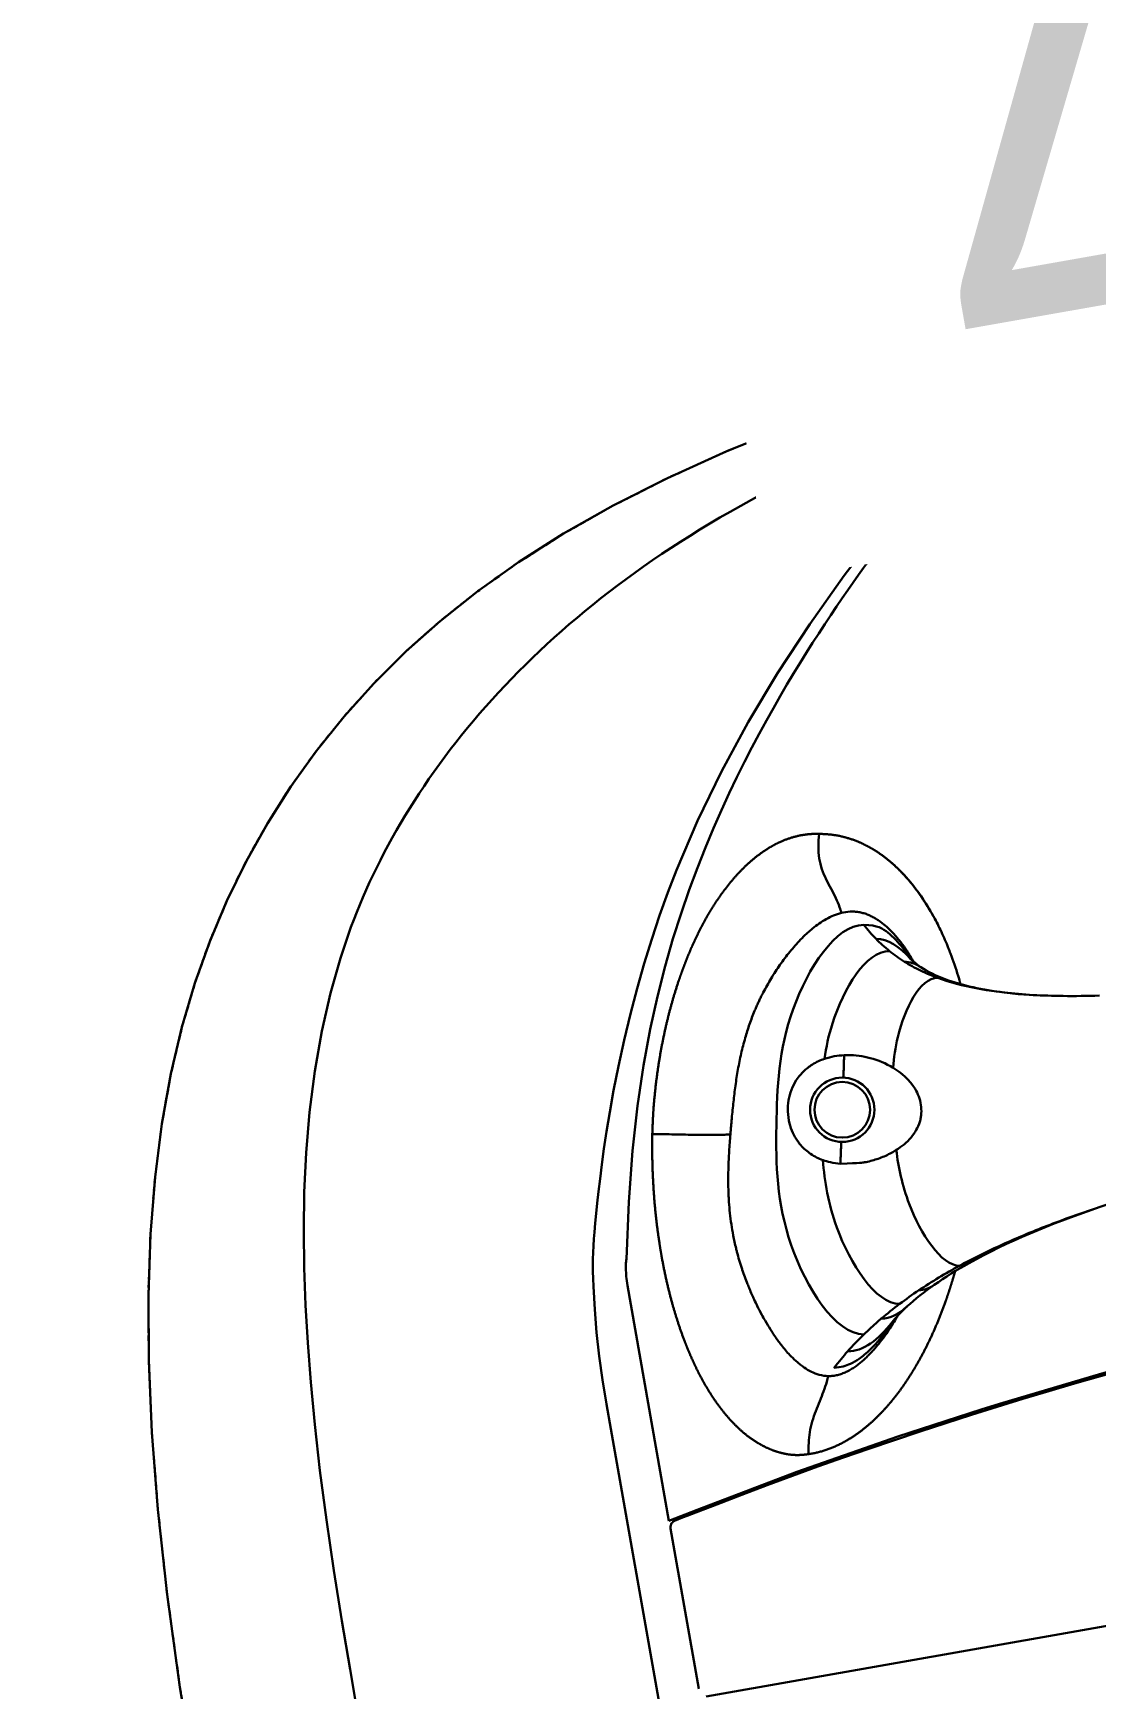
# Model space of a CAD drawing. Header units: millimetres. Extents: x 26027 to 581921, y 7230 to 233891.
# Drawn here: x 453309.7 to 453558, y 148349.9 to 148736.5 of the extents above; entities that cross this region are included whole.
import ezdxf

# ---------------------------------------------------------------- set-up
doc = ezdxf.new("R2010")
doc.units = ezdxf.units.MM
doc.header["$LTSCALE"] = 5
doc.linetypes.add('CACHE', pattern=[0.375, 0.25, -0.125])
doc.layers.get('0').update_dxf_attribs({"color": 252})
doc.layers.get('DEFPOINTS').update_dxf_attribs({"color": 252})
doc.layers.add('GE-DESIGNER_WARNING', color=1, linetype='Continuous', lineweight=30, plot=False)
for name, color, linetype, lineweight in [('GE-EQUIPMENT', 140, 'Continuous', 30), ('GE-EQUIPMENT_INSERTION', 140, 'Continuous', 30), ('GE-EQUIPMENT_LIGHT', 141, 'Continuous', 30), ('GE-EQUIPMENT_OUTLINE', 131, 'CACHE', 30), ('GE-MM-SCATTER_LINES', 222, 'CACHE', 30)]:
    doc.layers.add(name, color=color, linetype=linetype, lineweight=lineweight)
doc.styles.add('GE-TEXT', font='calibri.ttf')
doc.styles.add('ROMANS', font='romans', dxfattribs={"width": 0.8, "height": 100})
doc.dimstyles.new('100', dxfattribs={"dimscale": 0.8, "dimtxt": 180, "dimasz": 100, "dimexe": 150, "dimexo": 0, "dimgap": 100, "dimtad": 1, "dimtih": 1, "dimtoh": 1, "dimdec": 0, "dimzin": 0, "dimdsep": 46, "dimtxsty": 'ROMANS', "dimblk": 'DOT', "dimcen": 0, "dimclrd": 180, "dimclre": 180, "dimclrt": 180, "dimazin": 0, "dimtfac": 1, "dimtdec": 0, "dimtix": 1, "dimtmove": 2, "dimatfit": 3, "dimldrblk": 'DOT', "dimfxl": 1, "dimtolj": 1, "dimtzin": 0, "dimarcsym": 0})

# ---------------------------------------------------------------- blocks, each defined once
blk = doc.blocks.new('_Dot')
at = {"color": 0, "linetype": 'ByBlock', "lineweight": -2}
blk.add_line((-0.5, 0), (-1, 0), dxfattribs=at)
at = {"color": 0, "linetype": 'ByBlock', "const_width": 0.5}
blk.add_lwpolyline([(-0.25, 0, 1), (0.25, 0, 1)], format="xyb", close=True, dxfattribs=at)
blk = doc.blocks.new('*D484')
at = {"layer": 'DEFPOINTS', "color": 0}
for p in [(452467.53, 149660.27, 2.36), (454076.96, 142305.27, 2.36), (454076.96, 142305.27)]:
    blk.add_point(p, dxfattribs=at)
at = {"layer": 'GE-DESIGNER_WARNING', "color": 180, "lineweight": -2, "transparency": 16777216}
for p, q in [((452467.53, 149660.27), (454196.96, 149660.27)), ((454076.96, 149580.27), (454076.96, 146112.77)), ((454076.96, 142385.27), (454076.96, 145852.77)), ((454076.96, 142305.27), (454196.96, 142305.27))]:
    blk.add_line(p, q, dxfattribs=at)
at = {"layer": 'GE-DESIGNER_WARNING', "color": 180, "lineweight": -2, "transparency": 16777216, "xscale": 80, "yscale": 80, "zscale": 80}
for p, rotation in [((454076.96, 149660.27), 90), ((454076.96, 142305.27), 270)]:
    blk.add_blockref('_Dot', p, dxfattribs=dict(at, rotation=rotation))
at = {"layer": 'GE-DESIGNER_WARNING', "color": 180, "transparency": 16777216, "insert": (454076.96, 145982.77), "char_height": 100, "attachment_point": 5, "style": 'ROMANS'}
blk.add_mtext('\\A1;7355', dxfattribs=at)
blk = doc.blocks.new('GE-EUR02909')
at = {"layer": 'GE-EQUIPMENT'}
for p, q in [((205.48, -3407.54), (205.48, -3445.59)), ((198.26, -3448.87), (198.26, -3448.36)), ((110.95, -3669.5), (110.71, -3669.84))]:
    blk.add_line(p, q, dxfattribs=at)
for points in [[(204.12, -3405.48), (-204.05, -3405.48), (-204.41, -3405.47), (-204.78, -3405.44), (-205.14, -3405.4), (-205.5, -3405.34), (-205.85, -3405.28), (-206.2, -3405.21), (-206.53, -3405.15), (-206.81, -3404.99), (-207.07, -3404.79), (-207.32, -3404.57), (-207.55, -3404.32), (-207.76, -3404.04), (-207.94, -3403.74), (-208.1, -3403.42), (-208.18, -3403.22), (-208.25, -3402.99), (-208.3, -3402.73), (-208.32, -3402.44), (-208.32, -3402.32)], [(111.1, -3697.14), (111.72, -3697.33), (112.51, -3697.53), (113.38, -3697.66), (114.32, -3697.67), (115.2, -3697.56), (115.28, -3697.55), (132.75, -3694.45), (148.88, -3690.99), (163.64, -3687.21), (177.23, -3683.1), (189.75, -3678.67), (201.25, -3673.93), (211.85, -3668.9), (221.66, -3663.58), (230.84, -3657.93), (239.48, -3651.92), (247.65, -3645.54), (255.41, -3638.77), (262.75, -3631.59), (269.65, -3624.04), (276.1, -3616.15), (282.1, -3607.88), (287.66, -3599.26), (292.8, -3590.23), (297.56, -3580.66), (301.99, -3570.38), (306.08, -3559.28), (309.82, -3547.3), (313.18, -3534.36), (316.15, -3520.36), (318.72, -3505.19), (320.89, -3488.72), (322.64, -3470.72), (323.95, -3450.84), (324.77, -3429.01), (325.05, -3405.56)], [(205.56, -3447.37), (198.6, -3448.8), (174.11, -3453.45), (149.48, -3457.48), (129.23, -3460.33), (124.76, -3460.9), (99.96, -3463.71), (75.06, -3465.89), (50.08, -3467.46), (25.06, -3468.4), (12.98, -3468.63), (0.01, -3468.71)], [(204.74, -3509.26), (204.74, -3509.26), (204.79, -3509.08), (204.89, -3508.74), (204.98, -3508.38), (205.06, -3507.99), (205.14, -3507.59), (205.21, -3507.17), (205.28, -3506.73), (205.34, -3506.27), (205.4, -3505.8), (205.45, -3505.31), (205.5, -3504.81), (205.53, -3504.29), (205.55, -3503.76), (205.56, -3503.21), (205.56, -3447.37)], [(204.74, -3509.26), (201.82, -3522.41), (198.9, -3533.97), (195.95, -3544.13), (192.96, -3553.14), (189.95, -3561.21), (186.94, -3568.47), (183.96, -3575.06), (181.02, -3581.08), (178.13, -3586.59), (175.3, -3591.67), (172.54, -3596.38), (169.85, -3600.76), (167.23, -3604.84), (164.67, -3608.66), (162.18, -3612.25), (159.76, -3615.63), (157.4, -3618.83), (155.11, -3621.85), (152.87, -3624.72), (150.69, -3627.45), (148.57, -3630.05), (146.5, -3632.54), (144.49, -3634.91), (142.52, -3637.18), (140.6, -3639.36), (138.72, -3641.45), (136.89, -3643.46), (135.1, -3645.39), (133.34, -3647.26), (131.62, -3649.07), (129.94, -3650.83), (128.29, -3652.52), (126.68, -3654.14), (125.12, -3655.71), (123.6, -3657.21), (122.14, -3658.63), (120.75, -3659.97), (119.45, -3661.22), (118.24, -3662.4), (117.16, -3663.53), (116.07, -3664.64), (112.22, -3668.06), (112.17, -3668.13), (112.02, -3668.33), (111.74, -3668.73), (111.61, -3668.9), (111.47, -3669.06), (111.32, -3669.21), (111.14, -3669.36), (110.94, -3669.5), (110.72, -3669.64), (110.48, -3669.77), (110.22, -3669.89), (109.99, -3669.99), (99.79, -3673.1), (90.22, -3675.65), (80.52, -3677.93), (70.35, -3680.01), (59.64, -3681.86)], [(57.83, -3703.78), (60.5, -3703.59), (63.12, -3703.41), (65.76, -3703.21), (68.42, -3703), (71.09, -3702.78), (73.76, -3702.55), (76.41, -3702.31), (79.04, -3702.06), (81.65, -3701.8), (84.31, -3701.53), (86.98, -3701.24), (89.67, -3700.95), (92.35, -3700.64), (95.13, -3700.3), (97.88, -3699.96), (100.59, -3699.61), (105.31, -3698.95), (105.67, -3698.89), (105.86, -3698.86), (106.03, -3698.83), (106.18, -3698.8), (106.33, -3698.77), (106.48, -3698.74), (106.64, -3698.7), (106.83, -3698.64), (107.05, -3698.56), (107.28, -3698.45), (107.51, -3698.31), (107.72, -3698.16), (107.93, -3697.99), (108.11, -3697.81), (108.28, -3697.62), (108.44, -3697.41), (108.57, -3697.2), (108.69, -3696.99), (108.79, -3696.77), (108.87, -3696.55), (108.92, -3696.33), (108.97, -3696.12), (108.99, -3695.92), (109, -3695.73), (109.01, -3695.55), (109.01, -3695.38), (109.04, -3678.3), (109.07, -3676.28), (109.19, -3674.45), (109.45, -3672.81), (109.87, -3671.42), (110.47, -3670.22), (110.71, -3669.84)], [(108.86, -3696.56), (109.09, -3696.6), (110.16, -3696.86), (111.1, -3697.14)], [(111.12, -3697.14), (111.1, -3697.14), (111, -3697.1)]]:
    blk.add_lwpolyline(points, dxfattribs=at)
blk.add_lwpolyline([(-200.07, -3447.99, 0.101059), (200.08, -3447.99), (201.14, -3447.81), (202.29, -3447.6), (204.25, -3447.18), (204.4, -3447.14), (204.61, -3447.04), (204.82, -3446.9), (205.02, -3446.73), (205.18, -3446.52), (205.32, -3446.28), (205.42, -3446.02), (205.47, -3445.74), (205.48, -3445.59)], format="xyb", dxfattribs=at)
blk.add_open_spline([(158.78, -3569.38), (159.21, -3568.92), (159.64, -3568.45), (160.05, -3567.97), (160.89, -3567.02), (161.69, -3566.04), (162.46, -3565.04), (162.65, -3564.79), (162.84, -3564.53), (163.03, -3564.28), (163.22, -3564.03), (163.4, -3563.77), (163.59, -3563.51), (163.68, -3563.38), (163.77, -3563.25), (163.86, -3563.12), (163.95, -3562.99), (164.04, -3562.86), (164.13, -3562.73), (164.31, -3562.47), (164.49, -3562.21), (164.66, -3561.95), (164.83, -3561.69), (165, -3561.43), (165.17, -3561.17), (165.76, -3560.23), (166.33, -3559.28), (166.87, -3558.31), (167.14, -3557.82), (167.41, -3557.33), (167.66, -3556.84), (167.92, -3556.35), (168.17, -3555.86), (168.41, -3555.36), (168.97, -3554.23), (169.49, -3553.07), (169.98, -3551.9), (170.23, -3551.32), (170.47, -3550.73), (170.7, -3550.14), (170.93, -3549.55), (171.16, -3548.96), (171.37, -3548.36), (171.81, -3547.17), (172.22, -3545.97), (172.61, -3544.76), (173, -3543.55), (173.37, -3542.34), (173.72, -3541.12), (174.08, -3539.9), (174.43, -3538.66), (174.76, -3537.44), (174.84, -3537.13), (174.92, -3536.83), (175.01, -3536.52), (175.09, -3536.21), (175.17, -3535.9), (175.26, -3535.59), (175.32, -3535.37), (175.38, -3535.14), (175.44, -3534.91), (175.54, -3534.52), (175.64, -3534.14), (175.74, -3533.75)], degree=3, knots=[0, 0, 0, 0, 0.049203, 0.049203, 0.049203, 0.147609, 0.147609, 0.147609, 0.172211, 0.172211, 0.172211, 0.196813, 0.196813, 0.196813, 0.209113, 0.209113, 0.209113, 0.221414, 0.221414, 0.221414, 0.246016, 0.246016, 0.246016, 0.270617, 0.270617, 0.270617, 0.358847, 0.358847, 0.358847, 0.402962, 0.402962, 0.402962, 0.447077, 0.447077, 0.447077, 0.547607, 0.547607, 0.547607, 0.597872, 0.597872, 0.597872, 0.648137, 0.648137, 0.648137, 0.748668, 0.748668, 0.748668, 0.849198, 0.849198, 0.849198, 0.949729, 0.949729, 0.949729, 0.974861, 0.974861, 0.974861, 1, 1, 1, 2, 2, 2, 2.999938, 2.999938, 2.999938, 2.999938], dxfattribs=at)
at = {"layer": 'GE-EQUIPMENT_LIGHT'}
for points in [[(111.96, -3676.38), (111.97, -3675.47), (112.01, -3674.42), (112.12, -3673.4), (112.32, -3672.42), (112.67, -3671.49), (113.17, -3670.6), (113.83, -3669.75), (114.61, -3668.95), (115.47, -3668.15), (116.37, -3667.35), (126.87, -3657.68), (136.81, -3647.88), (146.18, -3637.93), (154.95, -3627.82), (163.1, -3617.58), (170.61, -3607.2), (177.43, -3596.72), (180.33, -3591.91), (183.16, -3586.95), (185.94, -3581.81), (188.65, -3576.54), (191.28, -3571.12), (193.87, -3565.51), (196.36, -3559.76), (198.72, -3554.02), (200.81, -3548.62), (202.59, -3543.76), (204.11, -3539.43), (205.42, -3535.54), (206.55, -3532.03), (207.53, -3528.86), (208.4, -3525.99), (209.16, -3523.37), (209.83, -3520.99), (210.43, -3518.81), (210.96, -3516.82), (211.36, -3515.29), (211.77, -3513.68), (212.12, -3512.18), (212.44, -3510.63), (212.68, -3509.27), (212.92, -3507.79), (213.16, -3506.16), (213.41, -3504.32), (214.05, -3498.99), (214.54, -3493.65), (214.89, -3488.08), (215.08, -3482.51), (215.16, -3476.72), (215.17, -3470.93), (215.17, -3405.56)], [(115.81, -3687.15), (118.89, -3686.42), (121.96, -3685.65), (125.04, -3684.86), (128.12, -3684.03), (131.04, -3683.21), (133.96, -3682.37), (136.85, -3681.5), (139.73, -3680.61), (142.45, -3679.74), (145.16, -3678.84), (147.86, -3677.91), (150.56, -3676.96), (153.14, -3676.02), (155.7, -3675.05), (158.25, -3674.07), (160.76, -3673.06), (163.17, -3672.07), (165.57, -3671.05), (167.97, -3670), (170.37, -3668.92), (172.68, -3667.86), (174.96, -3666.78), (177.22, -3665.67), (179.46, -3664.55), (181.63, -3663.43), (183.78, -3662.3), (185.91, -3661.14), (188.03, -3659.96), (190.08, -3658.78), (192.11, -3657.59), (194.14, -3656.37), (196.14, -3655.13), (198.1, -3653.9), (200.04, -3652.64), (201.96, -3651.36), (203.87, -3650.06), (205.72, -3648.77), (207.55, -3647.46), (209.36, -3646.13), (211.16, -3644.79), (212.91, -3643.44), (214.65, -3642.08), (216.37, -3640.69), (218.08, -3639.28), (219.74, -3637.88), (221.38, -3636.46), (222.99, -3635.04), (224.58, -3633.59), (226.13, -3632.15), (227.66, -3630.69), (229.18, -3629.22), (230.67, -3627.73), (232.09, -3626.28), (233.5, -3624.8), (234.89, -3623.31), (236.28, -3621.78), (237.63, -3620.26), (238.93, -3618.75), (240.2, -3617.24), (241.48, -3615.7), (242.72, -3614.15), (243.93, -3612.59), (245.12, -3611.04), (246.28, -3609.48), (247.39, -3607.93), (248.5, -3606.37), (249.59, -3604.78), (250.66, -3603.17), (251.68, -3601.59), (252.68, -3600.01), (253.66, -3598.41), (254.61, -3596.81), (258.31, -3590.11), (262.01, -3582.47), (265.55, -3574.08), (268.78, -3565.16), (271.63, -3555.97), (274.06, -3546.76), (276.09, -3537.77), (277.78, -3528.99), (279.2, -3520.36), (280.4, -3511.73), (281.43, -3502.95), (282.33, -3493.79), (283.12, -3483.93), (283.78, -3473.1), (284.29, -3461.53), (284.63, -3449.6), (284.84, -3437.67), (284.93, -3426.11), (284.96, -3415.29)], [(111.96, -3693.96), (111.96, -3693.83), (111.96, -3676.38)], [(115.81, -3687.15), (115.32, -3687.15), (114.85, -3687.11), (114.41, -3687.04), (113.98, -3686.92), (113.54, -3686.74), (113.14, -3686.53), (112.77, -3686.27), (112.45, -3685.99), (112.21, -3685.68), (112.06, -3685.37), (111.98, -3685.02), (111.96, -3684.68)], [(116.06, -3697.41), (115.54, -3697.44), (115.12, -3697.45), (114.71, -3697.4), (114.32, -3697.3), (113.9, -3697.12), (113.49, -3696.87), (113.09, -3696.56), (112.73, -3696.2), (112.43, -3695.79), (112.2, -3695.36), (112.05, -3694.92), (111.98, -3694.43), (111.96, -3693.94)]]:
    blk.add_lwpolyline(points, dxfattribs=at)
for radius in [7.51, 6.5]:
    blk.add_circle((149.01, -3534.89), radius, dxfattribs=at)
blk.add_rational_spline([(129.59, -3493.18), (129.85, -3492.65), (130.11, -3492.12), (130.38, -3491.59), (131.16, -3490.04), (131.97, -3488.51), (132.82, -3487), (134.45, -3484.1), (136.22, -3481.27), (138.15, -3478.55), (139.87, -3476.12), (141.71, -3473.78), (143.7, -3471.56), (145.46, -3469.59), (147.34, -3467.72), (149.35, -3466), (151.14, -3464.47), (153.02, -3463.05), (155.02, -3461.81), (156.78, -3460.71), (158.63, -3459.75), (160.57, -3458.98), (163.79, -3457.7), (167.23, -3456.95), (170.71, -3457.07), (171.68, -3457.1), (172.63, -3457.19), (173.56, -3457.35), (176.7, -3458.01), (179.54, -3459.62), (181.94, -3461.7), (183.36, -3462.94), (184.63, -3464.34), (185.76, -3465.84), (187.02, -3467.51), (188.11, -3469.3), (189.07, -3471.16), (190.13, -3473.2), (191.03, -3475.32), (191.8, -3477.48), (192.65, -3479.85), (193.35, -3482.27), (193.93, -3484.72), (194.47, -3486.99), (194.91, -3489.28), (195.27, -3491.59), (195.34, -3492.04), (195.4, -3492.49), (195.46, -3492.94), (195.89, -3496.01), (196.17, -3499.1), (196.34, -3502.2), (196.52, -3505.67), (196.55, -3509.14), (196.45, -3512.61), (196.42, -3513.6), (196.38, -3514.59), (196.33, -3515.58), (195.97, -3522.79), (195.06, -3529.97), (193.7, -3537.01), (192.89, -3540.75), (192.63, -3541.82), (192.36, -3542.89), (190.62, -3549.66), (188.38, -3556.29), (185.59, -3562.63), (184.24, -3565.72), (182.76, -3568.74), (181.13, -3571.67), (180.74, -3572.38), (180.34, -3573.08), (179.93, -3573.78), (178.83, -3575.67), (177.66, -3577.52), (176.42, -3579.32), (174.9, -3581.52), (173.27, -3583.66), (171.52, -3585.68), (169.96, -3587.49), (168.31, -3589.21), (166.53, -3590.82), (164.95, -3592.25), (163.28, -3593.58), (161.5, -3594.77), (159.92, -3595.83), (158.26, -3596.77), (156.51, -3597.55), (154.97, -3598.24), (153.36, -3598.79), (151.7, -3599.16), (148.91, -3599.78), (145.98, -3599.87), (143.18, -3599.25), (139.9, -3598.71), (136.81, -3597.42), (134.11, -3595.62), (132.59, -3594.62), (131.2, -3593.46), (129.93, -3592.19), (128.53, -3590.8), (127.28, -3589.29), (126.16, -3587.69), (124.92, -3585.93), (123.83, -3584.06), (122.87, -3582.13), (121.81, -3580), (120.91, -3577.79), (120.14, -3575.53), (119.96, -3574.99), (119.79, -3574.45), (119.62, -3573.91)], [1, 1, 1, 1, 1, 1, 1, 1, 1, 1, 1, 1, 1, 1, 1, 1, 1, 1, 1, 1, 1, 1, 1, 1, 1, 0.998185498548, 0.998185498548, 1, 1, 1, 1, 1, 1, 1, 1, 1, 1, 1, 1, 1, 1, 1, 1, 1, 1, 1, 1, 1, 1, 1, 1, 1, 1, 1, 1, 1, 1, 1, 1, 1, 1, 1, 1, 1, 1, 1, 1, 1, 1, 1, 1, 1, 1, 1, 1, 1, 1, 1, 1, 1, 1, 1, 1, 1, 1, 1, 1, 1, 1, 1, 1, 1, 1, 1, 1, 1, 1, 1, 1, 1, 1, 1, 1, 1, 1, 1, 1, 1, 1, 1, 1, 1], degree=3, knots=[0, 0, 0, 0, 0.020204, 0.020204, 0.020204, 0.079176, 0.079176, 0.079176, 0.192396, 0.192396, 0.192396, 0.293452, 0.293452, 0.293452, 0.383255, 0.383255, 0.383255, 0.462938, 0.462938, 0.462938, 0.533366, 0.533366, 0.533366, 0.650694, 0.650694, 0.650694, 0.798288, 0.798288, 0.798288, 0.905182, 0.905182, 0.905182, 0.968477, 0.968477, 0.968477, 1.038854, 1.038854, 1.038854, 1.116347, 1.116347, 1.116347, 1.201374, 1.201374, 1.201374, 1.280253, 1.280253, 1.280253, 1.29565, 1.29565, 1.29565, 1.4008, 1.4008, 1.4008, 1.518742, 1.518742, 1.518742, 1.552494, 1.552494, 1.552494, 1.798288, 1.798288, 1.798288, 1.83725, 1.83725, 1.83725, 2.085236, 2.085236, 2.085236, 2.205795, 2.205795, 2.205795, 2.234906, 2.234906, 2.234906, 2.313641, 2.313641, 2.313641, 2.410084, 2.410084, 2.410084, 2.495925, 2.495925, 2.495925, 2.572154, 2.572154, 2.572154, 2.639566, 2.639566, 2.639566, 2.698874, 2.698874, 2.698874, 2.798288, 2.798288, 2.798288, 2.910679, 2.910679, 2.910679, 2.973664, 2.973664, 2.973664, 3.042723, 3.042723, 3.042723, 3.119052, 3.119052, 3.119052, 3.203511, 3.203511, 3.203511, 3.223543, 3.223543, 3.223543, 3.223543], dxfattribs=at)
for points, knots in [([(170.71, -3457.07), (170.57, -3457.93), (170.43, -3458.79), (170.24, -3459.63), (170.05, -3460.47), (169.82, -3461.3), (169.54, -3462.1), (169.26, -3462.91), (168.93, -3463.69), (168.55, -3464.45), (168.18, -3465.21), (167.76, -3465.95), (167.33, -3466.68), (166.47, -3468.13), (165.54, -3469.52), (164.73, -3470.9), (164.33, -3471.6), (163.95, -3472.29), (163.6, -3472.98), (163.39, -3473.39), (163.2, -3473.8), (163.01, -3474.21), (163.71, -3474.35), (164.39, -3474.59), (165.03, -3474.9)], [0, 0, 0, 0, 0.131675, 0.131675, 0.131675, 0.263385, 0.263385, 0.263385, 0.395094, 0.395094, 0.395094, 0.526804, 0.526804, 0.526804, 0.790222, 0.790222, 0.790222, 0.921932, 0.921932, 0.921932, 0.999966, 0.999966, 0.999966, 1.999966, 1.999966, 1.999966, 1.999966]), ([(163, -3474.21), (162.83, -3474.18), (162.65, -3474.15), (162.47, -3474.13), (162.29, -3474.1), (162.11, -3474.09), (161.93, -3474.08), (161.76, -3474.07), (161.58, -3474.06), (161.4, -3474.06), (161.22, -3474.06), (161.05, -3474.07), (160.87, -3474.08), (160.51, -3474.1), (160.15, -3474.15), (159.8, -3474.21), (159.44, -3474.27), (159.1, -3474.35), (158.75, -3474.44), (158.61, -3474.48), (158.46, -3474.53), (158.32, -3474.57), (158.12, -3474.63), (157.92, -3474.7), (157.73, -3474.77), (157.39, -3474.89), (157.06, -3475.03), (156.73, -3475.17), (156.4, -3475.31), (156.08, -3475.47), (155.76, -3475.63), (155.75, -3475.64), (155.73, -3475.65), (155.71, -3475.66), (155.41, -3475.81), (155.12, -3475.98), (154.82, -3476.15), (154.51, -3476.33), (154.21, -3476.51), (153.91, -3476.71), (153.64, -3476.88), (153.37, -3477.06), (153.1, -3477.25), (153.07, -3477.27), (153.05, -3477.28), (153.02, -3477.3), (152.73, -3477.51), (152.44, -3477.72), (152.15, -3477.94), (151.87, -3478.15), (151.58, -3478.37), (151.3, -3478.6), (151.04, -3478.81), (150.77, -3479.03), (150.51, -3479.26), (150.23, -3479.5), (149.95, -3479.74), (149.68, -3479.99), (149.09, -3480.52), (148.51, -3481.07), (147.95, -3481.63), (147.5, -3482.08), (147.07, -3482.54), (146.63, -3483), (146.22, -3483.45), (145.8, -3483.91), (145.4, -3484.37), (145.33, -3484.45), (145.27, -3484.52), (145.2, -3484.6), (145.02, -3484.81), (144.83, -3485.03), (144.65, -3485.25)], [0, 0, 0, 0, 0.0080419, 0.0080419, 0.0080419, 0.0160855, 0.0160855, 0.0160855, 0.0241312, 0.0241312, 0.0241312, 0.0321791, 0.0321791, 0.0321791, 0.0482827, 0.0482827, 0.0482827, 0.0643985, 0.0643985, 0.0643985, 0.071233, 0.071233, 0.071233, 0.0805278, 0.0805278, 0.0805278, 0.0966612, 0.0966612, 0.0966612, 0.1127814, 0.1127814, 0.1127814, 0.1136449, 0.1136449, 0.1136449, 0.1288769, 0.1288769, 0.1288769, 0.1449679, 0.1449679, 0.1449679, 0.1596572, 0.1596572, 0.1596572, 0.1610835, 0.1610835, 0.1610835, 0.1772398, 0.1772398, 0.1772398, 0.1934119, 0.1934119, 0.1934119, 0.2089864, 0.2089864, 0.2089864, 0.2256821, 0.2256821, 0.2256821, 0.2615585, 0.2615585, 0.2615585, 0.2901252, 0.2901252, 0.2901252, 0.3179181, 0.3179181, 0.3179181, 0.3224328, 0.3224328, 0.3224328, 0.3353481, 0.3353481, 0.3353481, 0.3353481]), ([(165.03, -3474.9), (165.63, -3475.17), (166.21, -3475.52), (166.74, -3475.9), (167.28, -3476.29), (167.77, -3476.72), (168.24, -3477.18), (168.48, -3477.41), (168.71, -3477.65), (168.93, -3477.89), (169.05, -3478.02), (169.16, -3478.15), (169.28, -3478.28), (169.38, -3478.4), (169.48, -3478.53), (169.58, -3478.65), (170.01, -3479.17), (170.39, -3479.69), (170.76, -3480.23), (170.85, -3480.35), (170.93, -3480.47), (171, -3480.59), (171.29, -3481.03), (171.57, -3481.47), (171.83, -3481.92), (172.09, -3482.35), (172.33, -3482.79), (172.56, -3483.23), (172.64, -3483.37), (172.71, -3483.52), (172.79, -3483.66), (173.22, -3484.49), (173.62, -3485.34), (173.99, -3486.2), (174.15, -3486.56), (174.3, -3486.92), (174.45, -3487.28), (174.76, -3488.02), (175.04, -3488.78), (175.32, -3489.53), (175.49, -3490.02), (175.66, -3490.51), (175.82, -3491), (176.07, -3491.75), (176.31, -3492.51), (176.53, -3493.26), (176.68, -3493.77), (176.82, -3494.28), (176.96, -3494.8), (177.19, -3495.67), (177.41, -3496.56), (177.61, -3497.44), (177.7, -3497.85), (177.79, -3498.25), (177.87, -3498.65), (178.11, -3499.81), (178.32, -3500.97), (178.5, -3502.14), (178.52, -3502.27), (178.54, -3502.41), (178.56, -3502.54), (178.75, -3503.85), (178.9, -3505.16), (179, -3506.47), (179.03, -3506.75), (179.05, -3507.02), (179.06, -3507.3), (179.13, -3508.34), (179.17, -3509.38), (179.19, -3510.43), (179.2, -3511.3), (179.2, -3512.16), (179.17, -3513.03), (179.12, -3514.79), (179, -3516.56), (178.81, -3518.31), (178.77, -3518.66), (178.73, -3519), (178.69, -3519.35), (178.65, -3519.66), (178.61, -3519.96), (178.57, -3520.27), (178.48, -3520.92), (178.39, -3521.57), (178.28, -3522.22), (178.18, -3522.87), (178.06, -3523.52), (177.94, -3524.17), (177.82, -3524.81), (177.7, -3525.46), (177.56, -3526.1), (177.3, -3527.39), (177.01, -3528.66), (176.7, -3529.94), (176.4, -3531.21), (176.07, -3532.48), (175.74, -3533.75)], [-1, -1, -1, -1, -0.968967, -0.968967, -0.968967, -0.93787, -0.93787, -0.93787, -0.922316, -0.922316, -0.922316, -0.914246, -0.914246, -0.914246, -0.90677, -0.90677, -0.90677, -0.87566, -0.87566, -0.87566, -0.868911, -0.868911, -0.868911, -0.844396, -0.844396, -0.844396, -0.820681, -0.820681, -0.820681, -0.813059, -0.813059, -0.813059, -0.768811, -0.768811, -0.768811, -0.750461, -0.750461, -0.750461, -0.712339, -0.712339, -0.712339, -0.687901, -0.687901, -0.687901, -0.650511, -0.650511, -0.650511, -0.6254, -0.6254, -0.6254, -0.582421, -0.582421, -0.582421, -0.562877, -0.562877, -0.562877, -0.506963, -0.506963, -0.506963, -0.500446, -0.500446, -0.500446, -0.437937, -0.437937, -0.437937, -0.424917, -0.424917, -0.424917, -0.375334, -0.375334, -0.375334, -0.334101, -0.334101, -0.334101, -0.250227, -0.250227, -0.250227, -0.233649, -0.233649, -0.233649, -0.21894, -0.21894, -0.21894, -0.187626, -0.187626, -0.187626, -0.156299, -0.156299, -0.156299, -0.124975, -0.124975, -0.124975, -0.062392, -0.062392, -0.062392, 0, 0, 0, 0]), ([(142.16, -3486.97), (142.96, -3486.46), (143.73, -3485.93), (145.14, -3484.89), (145.78, -3484.36), (146.14, -3484.03), (150.01, -3480.55), (154.04, -3478.44), (157.57, -3479.12)], [0, 0, 0, 0, 0.3672656, 0.3672656, 0.7557835, 0.7557835, 0.7557835, 0.931099, 0.931099, 0.931099, 0.931099]), ([(146.22, -3483.96), (146.24, -3483.94), (146.26, -3483.92), (146.46, -3483.71), (146.63, -3483.53), (147.33, -3482.82), (147.86, -3482.29), (150.06, -3480.24), (151.84, -3478.8), (154.26, -3477.41), (154.72, -3477.17), (155.2, -3476.95)], [0.0411, 0.0411, 0.0411, 0.0411, 0.050598, 0.050598, 0.125682, 0.125682, 0.350981, 0.350981, 1.0301, 1.0301, 1.187342, 1.187342, 1.187342, 1.187342]), ([(155.2, -3476.95), (155.93, -3476.62), (156.68, -3476.34), (158.57, -3475.86), (159.76, -3475.75), (161.32, -3475.9), (159.99, -3477.15), (158.78, -3478.17), (157.57, -3479.12)], [0, 0, 0, 0, 0.239659, 0.239659, 0.585454, 0.585454, 0.585454, 1.585454, 1.585454, 1.585454, 1.585454]), ([(148.52, -3485.28), (149.31, -3484.81), (150.09, -3484.34), (150.86, -3483.85), (151.64, -3483.36), (152.4, -3482.86), (153.16, -3482.34), (159.77, -3483.6), (164.55, -3495.48), (166.23, -3505.84), (167.91, -3516.21), (166.49, -3525.07), (164.82, -3533.83), (163.15, -3542.6), (161.24, -3551.27), (156.23, -3560.03), (151.21, -3568.8), (143.08, -3577.66), (136.56, -3576.54), (133.41, -3575.92), (132.3, -3574.9), (131.33, -3573.79)], [0, 0, 0, 0, 0.5, 0.5, 0.5, 1, 1, 1, 1.25, 1.25, 1.25, 1.5, 1.5, 1.5, 1.75, 1.75, 1.75, 2, 2, 2, 3, 3, 3, 3]), ([(134.95, -3490.89), (137.5, -3489.7), (139.96, -3488.38), (142.12, -3487), (144.32, -3485.59), (146.5, -3484.9), (148.52, -3485.28)], [0, 0, 0, 0, 0.994173, 0.994173, 0.994173, 1.076924, 1.076924, 1.076924, 1.076924]), ([(134.95, -3490.89), (136.24, -3490.29), (137.51, -3490.04), (138.72, -3490.27), (137.03, -3491.02), (135.35, -3491.71), (133.63, -3492.37), (131.9, -3493.04), (130.12, -3493.67), (128.37, -3494.26)], [0, 0, 0, 0, 0.059022, 0.059022, 0.059022, 0.559022, 0.559022, 0.559022, 1.059022, 1.059022, 1.059022, 1.059022]), ([(138.72, -3490.27), (140.39, -3489.53), (142.04, -3488.75), (143.69, -3487.92), (149.27, -3488.97), (153.46, -3499.15), (155.05, -3508.08), (156.07, -3513.84), (156.01, -3519.08), (155.52, -3524.11), (155.47, -3524.09), (155.43, -3524.06), (155.38, -3524.03)], [0, 0, 0, 0, 1, 1, 1, 1.608435, 1.608435, 1.608435, 2, 2, 2, 2.037769, 2.037769, 2.037769, 2.037769]), ([(72.08, -3504.51), (76, -3504.18), (79.89, -3503.8), (83.75, -3503.36), (87.62, -3502.92), (91.47, -3502.42), (95.27, -3501.85), (99.07, -3501.28), (102.83, -3500.63), (106.55, -3499.9), (110.28, -3499.17), (113.98, -3498.35), (117.62, -3497.41), (121.27, -3496.48), (124.86, -3495.43), (128.37, -3494.26), (132.63, -3495.05), (136.01, -3503.23), (137.43, -3510.51), (138.32, -3515.12), (138.43, -3519.36), (138.22, -3523.45), (136.85, -3524.01), (135.5, -3524.74), (134.29, -3525.75), (133.76, -3526.19), (133.25, -3526.68), (132.8, -3527.24), (132.37, -3527.77), (131.99, -3528.35), (131.68, -3528.96), (131.52, -3529.28), (131.38, -3529.61), (131.26, -3529.95), (131.15, -3530.24), (131.06, -3530.55), (130.99, -3530.85), (130.83, -3531.5), (130.74, -3532.16), (130.72, -3532.81), (130.68, -3534.2), (130.95, -3535.54), (131.4, -3536.71), (132.35, -3539.12), (133.92, -3540.96), (135.62, -3542.49), (135.04, -3544.77), (134.29, -3547.05), (133.29, -3549.35), (130.54, -3555.66), (125.89, -3562.05), (121.65, -3561.33), (119.04, -3559.83), (116.24, -3558.53), (113.26, -3557.38), (110.29, -3556.24), (107.12, -3555.25), (103.84, -3554.37), (100.55, -3553.5), (97.14, -3552.76), (93.64, -3552.1), (90.87, -3551.58), (88.06, -3551.13), (85.2, -3550.72)], [0, 0, 0, 0, 0.499446, 0.499446, 0.499446, 1, 1, 1, 1.333336, 1.333336, 1.333336, 1.666668, 1.666668, 1.666668, 2, 2, 2, 2.612764, 2.612764, 2.612764, 3, 3, 3, 3.281017, 3.281017, 3.281017, 3.405194, 3.405194, 3.405194, 3.523507, 3.523507, 3.523507, 3.584543, 3.584543, 3.584543, 3.638509, 3.638509, 3.638509, 3.753815, 3.753815, 3.753815, 4, 4, 4, 5, 5, 5, 5.26658, 5.26658, 5.26658, 6, 6, 6, 6.333103, 6.333103, 6.333103, 6.66645, 6.66645, 6.66645, 7, 7, 7, 7.393539, 7.393539, 7.393539, 7.393539]), ([(94.74, -3501.93), (105.63, -3500.17), (116.3, -3497.9), (126.07, -3494.48), (126.85, -3494.21), (127.62, -3494.12), (128.37, -3494.26)], [0, 0, 0, 0, 3.516183, 3.516183, 3.516183, 3.559838, 3.559838, 3.559838, 3.559838]), ([(138.22, -3523.45), (138.38, -3523.38), (138.55, -3523.31), (138.72, -3523.25), (139.2, -3523.07), (139.68, -3522.91), (140.16, -3522.77), (141.13, -3522.48), (142.11, -3522.27), (143.09, -3522.13), (144.06, -3521.99), (145.04, -3521.91), (146, -3521.9), (146.45, -3521.9), (146.9, -3521.9), (151.62, -3522.56)], [-1, -1, -1, -1, -0.9626409, -0.9626409, -0.9626409, -0.8557021, -0.8557021, -0.8557021, -0.6417669, -0.6417669, -0.6417669, -0.4278011, -0.4278011, -0.4278011, -0.3276843, -0.3276843, -0.3276843, -0.3276843]), ([(150.57, -3527.55), (150.57, -3527.55), (150.56, -3527.56), (150.56, -3527.56), (150.56, -3527.56), (150.57, -3527.54), (150.57, -3527.5), (150.57, -3527.49), (150.58, -3527.48), (150.58, -3527.46), (150.59, -3527.42), (150.6, -3527.36), (150.61, -3527.29), (150.62, -3527.25), (150.63, -3527.2), (150.64, -3527.14), (150.66, -3527.06), (150.68, -3526.97), (150.7, -3526.85), (150.72, -3526.76), (150.74, -3526.66), (150.76, -3526.55), (150.79, -3526.43), (150.82, -3526.29), (150.85, -3526.14), (150.88, -3525.98), (150.92, -3525.81), (150.96, -3525.62), (150.99, -3525.47), (151.03, -3525.32), (151.06, -3525.15), (151.1, -3524.97), (151.15, -3524.77), (151.19, -3524.56), (151.23, -3524.36), (151.28, -3524.15), (151.33, -3523.93), (151.38, -3523.71), (151.43, -3523.48), (151.48, -3523.25), (151.53, -3523.02), (151.58, -3522.79), (151.62, -3522.56), (152.39, -3522.76), (153.14, -3523.01), (153.87, -3523.31), (154.44, -3523.54), (154.99, -3523.81), (155.52, -3524.11)], [0, 0, 0, 0, 0.114733, 0.114733, 0.114733, 0.244134, 0.244134, 0.244134, 0.284961, 0.284961, 0.284961, 0.386262, 0.386262, 0.386262, 0.444649, 0.444649, 0.444649, 0.531071, 0.531071, 0.531071, 0.596424, 0.596424, 0.596424, 0.665154, 0.665154, 0.665154, 0.732901, 0.732901, 0.732901, 0.782479, 0.782479, 0.782479, 0.836648, 0.836648, 0.836648, 0.890005, 0.890005, 0.890005, 0.943938, 0.943938, 0.943938, 1, 1, 1, 1.561764, 1.561764, 1.561764, 2, 2, 2, 2]), ([(151.06, -3547.33), (152.04, -3547.18), (153.04, -3546.92), (154.03, -3546.52), (154.85, -3546.19), (155.65, -3545.76), (156.41, -3545.23), (156.69, -3545.04), (156.96, -3544.84), (157.23, -3544.62), (157.63, -3544.29), (158.02, -3543.93), (158.38, -3543.55), (158.94, -3542.94), (159.45, -3542.26), (159.88, -3541.54), (160.32, -3540.82), (160.68, -3540.05), (160.96, -3539.26), (161.26, -3538.42), (161.46, -3537.55), (161.59, -3536.69), (161.73, -3535.75), (161.76, -3534.81), (161.7, -3533.9), (161.69, -3533.72), (161.67, -3533.53), (161.65, -3533.35), (161.56, -3532.56), (161.4, -3531.8), (161.18, -3531.08), (160.96, -3530.38), (160.69, -3529.71), (160.36, -3529.09), (160.24, -3528.85), (160.11, -3528.62), (159.97, -3528.4), (159.43, -3527.52), (158.8, -3526.73), (158.08, -3526.03), (157.31, -3525.28), (156.44, -3524.64), (155.52, -3524.11)], [0, 0, 0, 0, 0.10252, 0.10252, 0.10252, 0.187812, 0.187812, 0.187812, 0.218916, 0.218916, 0.218916, 0.265924, 0.265924, 0.265924, 0.339645, 0.339645, 0.339645, 0.413799, 0.413799, 0.413799, 0.492765, 0.492765, 0.492765, 0.579526, 0.579526, 0.579526, 0.59732, 0.59732, 0.59732, 0.673398, 0.673398, 0.673398, 0.747077, 0.747077, 0.747077, 0.774836, 0.774836, 0.774836, 0.883132, 0.883132, 0.883132, 1, 1, 1, 1]), ([(193.7, -3537), (192.84, -3536.84), (191.99, -3536.68), (191.13, -3536.52), (190.28, -3536.36), (189.43, -3536.19), (188.6, -3536.03), (186.92, -3535.69), (185.28, -3535.36), (183.71, -3535.05), (182.14, -3534.75), (180.63, -3534.47), (179.18, -3534.24), (178.45, -3534.12), (177.74, -3534.02), (177.04, -3533.92), (176.61, -3533.86), (176.17, -3533.8), (175.74, -3533.75)], [0, 0, 0, 0, 0.1311596, 0.1311596, 0.1311596, 0.2623192, 0.2623192, 0.2623192, 0.5246385, 0.5246385, 0.5246385, 0.7869577, 0.7869577, 0.7869577, 0.9181173, 0.9181173, 0.9181173, 0.9998975, 0.9998975, 0.9998975, 0.9998975]), ([(135.62, -3542.49), (137.08, -3543.78), (138.72, -3544.84), (140.47, -3545.65), (142.07, -3546.39), (143.77, -3546.92), (145.56, -3547.23), (145.83, -3547.28), (146.09, -3547.32), (146.36, -3547.35)], [0, 0, 0, 0, 0.488256, 0.488256, 0.488256, 0.934168, 0.934168, 0.934168, 1, 1, 1, 1]), ([(146.37, -3547.36), (146.4, -3547.21), (146.43, -3547.07), (146.46, -3546.92), (146.49, -3546.77), (146.52, -3546.62), (146.55, -3546.47), (146.59, -3546.31), (146.62, -3546.16), (146.65, -3546), (146.66, -3545.94), (146.67, -3545.88), (146.69, -3545.82), (146.71, -3545.72), (146.73, -3545.62), (146.75, -3545.52), (146.78, -3545.38), (146.81, -3545.24), (146.84, -3545.11), (146.88, -3544.91), (146.91, -3544.73), (146.95, -3544.56), (146.96, -3544.51), (146.97, -3544.46), (146.98, -3544.41), (147.03, -3544.16), (147.08, -3543.94), (147.12, -3543.74), (147.13, -3543.72), (147.13, -3543.69), (147.14, -3543.67), (147.18, -3543.48), (147.22, -3543.3), (147.25, -3543.14), (147.27, -3543.08), (147.28, -3543.01), (147.3, -3542.95), (147.32, -3542.83), (147.35, -3542.72), (147.37, -3542.63), (147.38, -3542.57), (147.39, -3542.52), (147.4, -3542.47), (147.42, -3542.37), (147.44, -3542.29), (147.45, -3542.26), (147.45, -3542.23), (147.45, -3542.23), (147.46, -3542.23)], [0, 0, 0, 0, 0.0527641, 0.0527641, 0.0527641, 0.1038883, 0.1038883, 0.1038883, 0.1552345, 0.1552345, 0.1552345, 0.1750852, 0.1750852, 0.1750852, 0.2086969, 0.2086969, 0.2086969, 0.2580439, 0.2580439, 0.2580439, 0.3290998, 0.3290998, 0.3290998, 0.351364, 0.351364, 0.351364, 0.4576791, 0.4576791, 0.4576791, 0.470503, 0.470503, 0.470503, 0.5755372, 0.5755372, 0.5755372, 0.6215879, 0.6215879, 0.6215879, 0.7101076, 0.7101076, 0.7101076, 0.7652215, 0.7652215, 0.7652215, 0.8912364, 0.8912364, 0.8912364, 0.9839855, 0.9839855, 0.9839855, 0.9839855]), ([(146.37, -3547.35), (147.88, -3547.54), (149.45, -3547.57), (151.06, -3547.33), (150.2, -3549.91), (149.14, -3552.5), (147.78, -3555.1), (143.79, -3562.72), (137.24, -3570.41), (131.71, -3569.47), (130.78, -3568.4), (129.77, -3567.38), (128.72, -3566.42)], [0, 0, 0, 0, 0.998649, 0.998649, 0.998649, 1.253146, 1.253146, 1.253146, 1.998649, 1.998649, 1.998649, 2.998649, 2.998649, 2.998649, 2.998649]), ([(120.04, -3560.72), (116.38, -3558.58), (111.86, -3556.76), (102.79, -3554.01), (98.27, -3552.97), (93.58, -3552.09)], [0, 0, 0, 0, 1.908253, 1.908253, 3.549603, 3.549603, 3.549603, 3.549603]), ([(116.71, -3558.96), (116.77, -3559.63), (116.84, -3560.31), (116.93, -3560.98), (117.15, -3562.81), (117.43, -3564.63), (117.77, -3566.43), (117.86, -3566.89), (117.95, -3567.35), (118.05, -3567.81), (118.33, -3569.14), (118.65, -3570.47), (119, -3571.78), (119.34, -3573.04), (119.72, -3574.29), (120.14, -3575.53), (120.31, -3576.02), (120.48, -3576.51), (120.66, -3577), (121.3, -3578.71), (122.01, -3580.39), (122.81, -3582.02), (122.83, -3582.06), (122.85, -3582.09), (122.87, -3582.13), (123.66, -3583.72), (124.53, -3585.26), (125.52, -3586.75), (125.73, -3587.07), (125.94, -3587.38), (126.16, -3587.69), (126.47, -3588.13), (126.78, -3588.56), (127.11, -3588.98), (127.24, -3589.15), (127.37, -3589.32), (127.51, -3589.49)], [-0.6041114, -0.6041114, -0.6041114, -0.6041114, -0.5804494, -0.5804494, -0.5804494, -0.5159104, -0.5159104, -0.5159104, -0.4994019, -0.4994019, -0.4994019, -0.4513529, -0.4513529, -0.4513529, -0.4051625, -0.4051625, -0.4051625, -0.3868046, -0.3868046, -0.3868046, -0.3222932, -0.3222932, -0.3222932, -0.3207481, -0.3207481, -0.3207481, -0.2578142, -0.2578142, -0.2578142, -0.2444159, -0.2444159, -0.2444159, -0.2255769, -0.2255769, -0.2255769, -0.2178804, -0.2178804, -0.2178804, -0.2178804]), ([(121.65, -3561.33), (122.93, -3562.08), (124.19, -3562.88), (125.37, -3563.74), (126.55, -3564.58), (127.65, -3565.47), (128.72, -3566.42)], [0.0000016, 0.0000016, 0.0000016, 0.0000016, 0.5016829, 0.5016829, 0.5016829, 1, 1, 1, 1]), ([(131.71, -3569.47), (132.64, -3570.53), (133.51, -3571.65), (134.31, -3572.83), (131.64, -3572.37), (129.22, -3570.07), (127.2, -3566.84), (127.12, -3566.71), (126.97, -3566.49), (126.48, -3565.85), (126.07, -3565.38), (125.43, -3564.73), (125.28, -3564.59), (125.13, -3564.45)], [0, 0, 0, 0, 0.99997, 0.99997, 0.99997, 1.111316, 1.111316, 1.111316, 1.360812, 1.360812, 1.794127, 1.794127, 1.912023, 1.912023, 1.912023, 1.912023]), ([(126.59, -3566), (126.7, -3566.32), (126.82, -3566.64), (126.94, -3566.96), (127.06, -3567.27), (127.18, -3567.58), (127.3, -3567.88), (127.42, -3568.19), (127.55, -3568.49), (127.68, -3568.79), (127.81, -3569.09), (127.95, -3569.39), (128.09, -3569.69), (128.22, -3569.97), (128.35, -3570.25), (128.49, -3570.53), (128.5, -3570.54), (128.51, -3570.56), (128.51, -3570.57), (128.66, -3570.87), (128.81, -3571.16), (128.97, -3571.45), (129.13, -3571.73), (129.28, -3572.02), (129.45, -3572.3), (129.61, -3572.58), (129.78, -3572.86), (129.96, -3573.14), (130.06, -3573.3), (130.16, -3573.45), (130.26, -3573.61), (130.34, -3573.73), (130.42, -3573.85), (130.5, -3573.96), (130.69, -3574.23), (130.88, -3574.5), (131.08, -3574.76), (131.45, -3575.25), (131.84, -3575.73), (132.25, -3576.18), (132.28, -3576.22), (132.32, -3576.25), (132.35, -3576.28), (132.57, -3576.53), (132.8, -3576.76), (133.04, -3576.99), (133.27, -3577.22), (133.52, -3577.44), (133.77, -3577.65), (134.03, -3577.87), (134.29, -3578.07), (134.56, -3578.27), (134.7, -3578.36), (134.83, -3578.46), (134.97, -3578.55), (135.11, -3578.64), (135.25, -3578.73), (135.39, -3578.82), (135.54, -3578.9), (135.68, -3578.99), (135.83, -3579.06), (135.98, -3579.14), (136.13, -3579.22), (136.28, -3579.29), (136.43, -3579.37), (136.59, -3579.43), (136.74, -3579.5)], [0.6949099, 0.6949099, 0.6949099, 0.6949099, 0.7130473, 0.7130473, 0.7130473, 0.7305971, 0.7305971, 0.7305971, 0.7480153, 0.7480153, 0.7480153, 0.765432, 0.765432, 0.765432, 0.7819539, 0.7819539, 0.7819539, 0.7828325, 0.7828325, 0.7828325, 0.8002085, 0.8002085, 0.8002085, 0.8175739, 0.8175739, 0.8175739, 0.8349468, 0.8349468, 0.8349468, 0.8447781, 0.8447781, 0.8447781, 0.8523454, 0.8523454, 0.8523454, 0.8697681, 0.8697681, 0.8697681, 0.9022124, 0.9022124, 0.9022124, 0.9045877, 0.9045877, 0.9045877, 0.9219444, 0.9219444, 0.9219444, 0.9392752, 0.9392752, 0.9392752, 0.9565989, 0.9565989, 0.9565989, 0.9652639, 0.9652639, 0.9652639, 0.9739341, 0.9739341, 0.9739341, 0.982612, 0.982612, 0.982612, 0.9912998, 0.9912998, 0.9912998, 1, 1, 1, 1]), ([(131.33, -3573.79), (130.24, -3572.53), (129.33, -3571.13), (128.54, -3569.68), (128.03, -3568.74), (127.57, -3567.77), (127.16, -3566.78)], [0.0005781, 0.0005781, 0.0005781, 0.0005781, 0.4694871, 0.4694871, 0.4694871, 0.7731148, 0.7731148, 0.7731148, 0.7731148]), ([(141.2, -3580.18), (141.36, -3580.17), (141.52, -3580.16), (141.69, -3580.14), (141.85, -3580.12), (142.01, -3580.1), (142.17, -3580.08), (142.33, -3580.06), (142.49, -3580.03), (142.65, -3580), (142.8, -3579.98), (142.96, -3579.94), (143.12, -3579.91), (143.75, -3579.77), (144.37, -3579.59), (144.98, -3579.38), (145.59, -3579.17), (146.18, -3578.92), (146.76, -3578.66), (147.35, -3578.39), (147.92, -3578.09), (148.48, -3577.78), (148.76, -3577.63), (149.03, -3577.46), (149.3, -3577.3), (149.58, -3577.13), (149.85, -3576.97), (150.11, -3576.79), (150.65, -3576.45), (151.17, -3576.09), (151.69, -3575.72), (152.2, -3575.34), (152.71, -3574.96), (153.21, -3574.56), (153.71, -3574.16), (154.2, -3573.75), (154.68, -3573.34), (155.16, -3572.92), (155.63, -3572.5), (156.09, -3572.07), (156.55, -3571.64), (157.01, -3571.2), (157.46, -3570.75), (157.91, -3570.3), (158.35, -3569.84), (158.78, -3569.38)], [0, 0, 0, 0, 0.0227273, 0.0227273, 0.0227273, 0.0454547, 0.0454547, 0.0454547, 0.0681818, 0.0681818, 0.0681818, 0.0909091, 0.0909091, 0.0909091, 0.1818183, 0.1818183, 0.1818183, 0.2727272, 0.2727272, 0.2727272, 0.3636363, 0.3636363, 0.3636363, 0.409091, 0.409091, 0.409091, 0.4545454, 0.4545454, 0.4545454, 0.5454546, 0.5454546, 0.5454546, 0.6363637, 0.6363637, 0.6363637, 0.7272726, 0.7272726, 0.7272726, 0.8181817, 0.8181817, 0.8181817, 0.9090909, 0.9090909, 0.9090909, 0.9999989, 0.9999989, 0.9999989, 0.9999989]), ([(136.56, -3576.54), (136.22, -3575.9), (135.85, -3575.26), (135.48, -3574.64), (135.1, -3574.02), (134.71, -3573.41), (134.31, -3572.83)], [0, 0, 0, 0, 0.5, 0.5, 0.5, 1, 1, 1, 1]), ([(141.2, -3580.18), (140.53, -3580.23), (139.85, -3580.22), (139.18, -3580.14), (138.84, -3580.1), (138.51, -3580.04), (138.18, -3579.96), (138.02, -3579.92), (137.85, -3579.88), (137.69, -3579.83), (137.53, -3579.79), (137.37, -3579.74), (137.22, -3579.68), (137.06, -3579.62), (136.9, -3579.56), (136.74, -3579.5)], [-0.9998412, -0.9998412, -0.9998412, -0.9998412, -0.5567919, -0.5567919, -0.5567919, -0.3339697, -0.3339697, -0.3339697, -0.2228633, -0.2228633, -0.2228633, -0.1121886, -0.1121886, -0.1121886, 0, 0, 0, 0]), ([(143.18, -3599.25), (143.42, -3598.29), (143.66, -3597.33), (143.83, -3596.39), (144, -3595.45), (144.11, -3594.53), (144.12, -3593.63), (144.14, -3592.73), (144.07, -3591.85), (143.94, -3591), (143.8, -3590.15), (143.6, -3589.32), (143.37, -3588.52), (143.14, -3587.71), (142.87, -3586.92), (142.62, -3586.14), (142.36, -3585.36), (142.12, -3584.59), (141.91, -3583.83), (141.7, -3583.07), (141.53, -3582.31), (141.4, -3581.56), (141.32, -3581.1), (141.26, -3580.64), (141.2, -3580.18)], [0, 0, 0, 0, 0.1313672, 0.1313672, 0.1313672, 0.2627903, 0.2627903, 0.2627903, 0.3942135, 0.3942135, 0.3942135, 0.5256367, 0.5256367, 0.5256367, 0.6570598, 0.6570598, 0.6570598, 0.788483, 0.788483, 0.788483, 0.9199062, 0.9199062, 0.9199062, 0.9999931, 0.9999931, 0.9999931, 0.9999931])]:
    blk.add_open_spline(points, degree=3, knots=knots, dxfattribs=at)
for points in [[(157.57, -3479.12), (156.14, -3480.24), (154.67, -3481.32), (153.16, -3482.34)], [(148.52, -3485.28), (146.94, -3486.2), (145.33, -3487.08), (143.69, -3487.92)], [(126.07, -3494.48), (129.13, -3493.41), (132.11, -3492.22), (134.95, -3490.89)], [(121.65, -3561.33), (121.1, -3561.24), (120.56, -3561.03), (120.04, -3560.72)], [(125.13, -3564.45), (123.78, -3563.18), (122.03, -3561.9), (120.05, -3560.73)], [(128.72, -3566.42), (127.46, -3566.21), (126.26, -3565.51), (125.13, -3564.45)]]:
    blk.add_open_spline(points, degree=3, dxfattribs=at)
at = {"layer": 'GE-EQUIPMENT_OUTLINE'}
for points in [[(111.1, -3697.14), (111.72, -3697.33), (112.51, -3697.53), (113.38, -3697.66), (114.32, -3697.67), (115.2, -3697.56), (115.28, -3697.55), (132.75, -3694.45), (148.88, -3690.99), (163.64, -3687.21), (177.23, -3683.1), (189.75, -3678.67), (201.25, -3673.93), (211.85, -3668.9), (221.66, -3663.58), (230.84, -3657.93), (239.48, -3651.92), (247.65, -3645.54), (255.41, -3638.77), (262.75, -3631.59), (269.65, -3624.04), (276.1, -3616.15), (282.1, -3607.88), (287.66, -3599.26), (292.8, -3590.23), (297.56, -3580.66), (301.99, -3570.38), (306.08, -3559.28), (309.82, -3547.3), (313.18, -3534.36), (316.15, -3520.36), (318.72, -3505.19), (320.89, -3488.72), (322.64, -3470.72), (323.95, -3450.84), (324.77, -3429.01), (325.05, -3405.56)], [(57.83, -3703.78), (60.5, -3703.59), (63.12, -3703.41), (65.76, -3703.21), (68.42, -3703), (71.09, -3702.78), (73.76, -3702.55), (76.41, -3702.31), (79.04, -3702.06), (81.65, -3701.8), (84.31, -3701.53), (86.98, -3701.24), (89.67, -3700.95), (92.35, -3700.64), (95.13, -3700.3), (97.88, -3699.96), (100.59, -3699.61), (105.31, -3698.95), (105.67, -3698.89), (105.86, -3698.86), (106.03, -3698.83), (106.18, -3698.8), (106.33, -3698.77), (106.48, -3698.74), (106.64, -3698.7), (106.83, -3698.64), (107.05, -3698.56), (107.28, -3698.45), (107.51, -3698.31), (107.72, -3698.16), (107.93, -3697.99), (108.11, -3697.81), (108.28, -3697.62), (108.44, -3697.41), (108.57, -3697.2), (108.69, -3696.99), (108.79, -3696.77), (108.86, -3696.56), (109.09, -3696.6), (110.16, -3696.86), (111.1, -3697.14)], [(111.12, -3697.14), (111.1, -3697.14), (111, -3697.1)]]:
    blk.add_lwpolyline(points, dxfattribs=at)
blk = doc.blocks.new('GE-EUR02460')
at = {"layer": 'GE-MM-SCATTER_LINES', "color": 232, "insert": (-4.65, -3759.97), "char_height": 100, "attachment_point": 5, "style": 'GE-TEXT', "bg_fill": 3, "box_fill_scale": 1.5, "bg_fill_color": 256, "bg_fill_transparency": 0}
blk.add_mtext('0.7', dxfattribs=at)
at = {"layer": 'GE-MM-SCATTER_LINES'}
blk.add_lwpolyline([(-1477.69, 3276.36, -0.05671), (-876.49, 3692.31, -0.056657), (-300.63, 3915.26, -0.064166), (-0.07, 3961.9, -0.064166), (300.49, 3915.26, -0.056657), (876.35, 3692.31, -0.05671), (1477.55, 3276.36, -0.066731), (1876.9, 2809.72, -0.097279), (1968.66, 2530.89, -0.077787), (1905.94, 1991.62, -0.062199), (1419.5, 803.5, -0.017391), (931.65, 0, -0.045456), (1967.68, -837.68, -0.03216), (2657.7, -1614.18, -0.056435), (3119.96, -2375.08, -0.080983), (3302.74, -3019.9, -0.08099), (3294.12, -3308.8, -0.104284), (3173.49, -3515.87, -0.10881), (2769.6, -3749.98, -0.052925), (1939.96, -3915.04, -0.025926), (-0.07, -3987.03, -0.025926), (-1940.1, -3915.04, -0.052925), (-2769.74, -3749.98, -0.10881)], format="xyb", dxfattribs=at)

msp = doc.modelspace()

# ---------------------------------------------------------------- block references
at = {"layer": 'GE-EQUIPMENT_INSERTION', "rotation": 189.9999999999998}
msp.add_blockref('GE-EUR02909', (454259.3, 145029.81), dxfattribs=at)

# ---------------------------------------------------------------- dimensions: what is measured, and where the dimension line sits
at = {"layer": 'GE-DESIGNER_WARNING'}
dim = msp.add_linear_dim(base=(454076.96, 142305.27), p1=(452467.53, 149660.27, 2.36), p2=(454076.96, 142305.27, 2.36), angle=90, dimstyle='100', dxfattribs=at)
dim.commit()
dim.dimension.update_dxf_attribs({"geometry": '*D484', "text_midpoint": (454076.96, 145982.77)})

# ---------------------------------------------------------------- next in the draw order: block references
at = {"layer": 'GE-EQUIPMENT_INSERTION', "rotation": 189.9999999999998}
msp.add_blockref('GE-EUR02460', (454259.3, 145029.81), dxfattribs=at)

doc.saveas('drawing.dxf')
